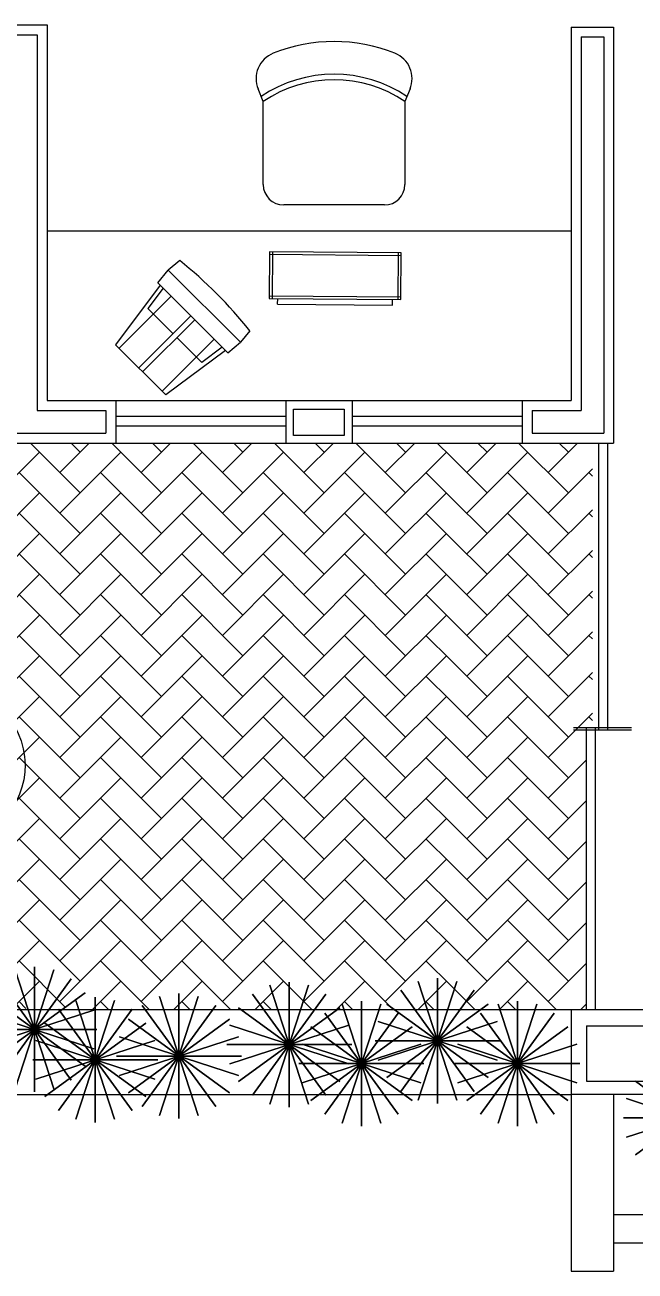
# Model space of a CAD drawing. Extents: x 152 to 700, y -120 to 84.
# Drawn here: x 226.611 to 228.765, y 17.153 to 21.553 of the extents above; entities that cross this region are included whole.
import ezdxf

# ---------------------------------------------------------------- set-up
doc = ezdxf.new("R2010")
doc.units = 0
doc.header["$LTSCALE"] = 0.03
doc.layers.get('0').update_dxf_attribs({"linetype": 'CONTINUOUS'})
for name, color, linetype in [('CALIDAD', 30, 'CONTINUOUS'), ('MUEBLES', 8, 'CONTINUOUS'), ('VEGETACION', 96, 'CONTINUOUS'), ('VENTANAS', 4, 'CONTINUOUS')]:
    doc.layers.add(name, color=color, linetype=linetype)
pattern_1 = [(45, (0, 0), (1e-17, 0.1436841), [0.3048, -0.1016]), (135, (0.07184, 0.07184), (1e-17, 0.1436841), [0.3048, -0.1016])]

# ---------------------------------------------------------------- blocks, each defined once
blk = doc.blocks.new('A$C02323873')
at = {"layer": 'VEGETACION'}
for p, q in [((0.2208, 0.4415), (0.2208, 0)), ((0.2208, 0), (0.2208, 0.4415)), ((0.2208, 0.4415), (0.2208, 0)), ((0.3505, 0.0422), (0.091, 0.3994)), ((0.3505, 0.3994), (0.091, 0.0422)), ((0.091, 0.3994), (0.3505, 0.0422)), ((0.091, 0.0422), (0.3505, 0.3994)), ((0.289, 0.0108), (0.1525, 0.4307)), ((0.289, 0.4307), (0.1525, 0.0108)), ((0.1525, 0.4307), (0.289, 0.0108)), ((0.1525, 0.0108), (0.289, 0.4307)), ((0.3994, 0.091), (0.0422, 0.3505)), ((0.3994, 0.3505), (0.0422, 0.091)), ((0.0422, 0.3505), (0.3994, 0.091)), ((0.0422, 0.091), (0.3994, 0.3505)), ((0.4307, 0.1525), (0.0108, 0.289)), ((0.4307, 0.289), (0.0108, 0.1525)), ((0.0108, 0.289), (0.4307, 0.1525)), ((0.0108, 0.1525), (0.4307, 0.289)), ((0.4415, 0.2208), (0, 0.2208)), ((0, 0.2208), (0.4415, 0.2208))]:
    blk.add_line(p, q, dxfattribs=at)
blk = doc.blocks.new('A$C646B1973')
at = {"layer": 'MUEBLES'}
for p, q in [((0, 0.3), (0, 0.0375)), ((0.075, 0.3), (0.075, 0.0375)), ((0.525, 0.3), (0.525, 0.0375)), ((0.6, 0.3), (0.6, 0.0375)), ((0.0375, 0), (0.5625, 0))]:
    blk.add_line(p, q, dxfattribs=at)
for centre, radius, start, end in [((0.3, 0.3), 0.3, 0, 180), ((0.3, 0.3), 0.225, 0, 180), ((0.0375, 0.0375), 0.0375, 180, 0), ((0.5625, 0.0375), 0.0375, 180, 0)]:
    blk.add_arc(centre, radius, start, end, dxfattribs=at)
blk = doc.blocks.new('A$C62072980')
at = {"layer": 'MUEBLES'}
blk.add_circle((1, 0.3132), 0.3132, dxfattribs=at)
at = {"layer": 'MUEBLES', "yscale": 0.8949714459803015, "zscale": 0.8949714459803015}
for p, xscale, rotation in [((1.2945, 0.8407), -0.8949714459803015, 1.626695546101615), ((1.5828, 0.2125), -0.8949714459803015, 290.1285814168511), ((0.4189, 0.2029), 0.8949714459803015, 70.81757453815399)]:
    blk.add_blockref('A$C646B1973', p, dxfattribs=dict(at, xscale=xscale, rotation=rotation))

msp = doc.modelspace()

# ---------------------------------------------------------------- hatches: boundary and pattern name
at = {"ltscale": 0.03}
h = msp.add_hatch(dxfattribs=at)
h.set_pattern_fill('AR-HBONE,_O', color=31, scale=0.001)
h.set_pattern_definition(pattern_1)
h.paths.add_polyline_path([(224.2642, 20.0761), (222.6892, 20.0761), (222.6892, 19.887), (222.7748, 19.9307), (222.7812, 19.928, -0.088124), (222.8578, 19.9728), (222.8434, 20.0095), (222.8218, 20.0221), (222.8427, 20.0259), (222.8876, 19.9883), (222.8941, 19.9833, -0.054962), (222.9494, 19.9885), (222.9219, 20.0277), (222.9112, 20.0643), (222.9337, 20.0556), (222.9766, 19.9867, -0.040999), (223.0173, 19.9782), (223.0399, 20.0009), (223.0886, 19.9939), (223.0921, 19.9869), (223.0677, 19.9765), (223.0324, 19.9733, -0.074275), (223.0984, 19.9375), (223.106, 19.9452), (223.1338, 19.9521), (223.1582, 19.9452), (223.1825, 19.9556), (223.2103, 19.9556), (223.2138, 19.9382), (223.1825, 19.9277), (223.1208, 19.9185, -0.070201), (223.1648, 19.8629), (223.1825, 19.8651), (223.2068, 19.8581), (223.2347, 19.872), (223.2555, 19.879), (223.2625, 19.8546), (223.2381, 19.8233), (223.2138, 19.8303), (223.184, 19.8221, -0.076237), (223.1992, 19.7467), (223.2277, 19.7467), (223.2555, 19.7502), (223.2764, 19.7467), (223.266, 19.7362), (223.2173, 19.7223), (223.1989, 19.7177, -0.03899), (223.1932, 19.6786), (223.1999, 19.6771), (223.2208, 19.6492), (223.2381, 19.6318), (223.2834, 19.6283), (223.2625, 19.6005), (223.2347, 19.6074), (223.2068, 19.6388), (223.1842, 19.6478, -0.003625), (223.1829, 19.6444), (223.191, 19.6371), (223.1882, 19.623), (223.1749, 19.6257, -0.045008), (223.1517, 19.5865), (223.1582, 19.583), (223.1825, 19.583), (223.1929, 19.5691), (223.2208, 19.5622), (223.2277, 19.5378), (223.1999, 19.5447), (223.1686, 19.5622), (223.1409, 19.5725, -0.021261), (223.1264, 19.5566), (223.1286, 19.5544), (223.1251, 19.5375), (223.1132, 19.5296), (223.1161, 19.5437), (223.1152, 19.5458, -0.046195), (223.0776, 19.5179), (223.0817, 19.5134), (223.0956, 19.489), (223.1095, 19.4681), (223.1269, 19.4438), (223.1477, 19.3985), (223.1199, 19.4368), (223.0921, 19.4438), (223.0469, 19.4577), (223.0417, 19.4776), (223.0016, 19.4511), (222.9937, 19.4631), (223.004, 19.4771), (223.021, 19.4883), (223.021, 19.4924, -0.055126), (222.9662, 19.4818), (222.9567, 19.4567), (222.8818, 19.3771), (222.808, 19.3519), (222.8696, 19.416), (222.9273, 19.4708), (222.9285, 19.4815, -0.085161), (222.8451, 19.5017), (222.8363, 19.4984), (222.8171, 19.4832), (222.7599, 19.4626), (222.786, 19.4823), (222.8261, 19.5109, -0.042401), (222.7901, 19.5342), (222.787, 19.526), (222.7177, 19.4735), (222.6892, 19.4837), (222.6892, 19.0063), (222.7748, 19.05), (222.7812, 19.0473, -0.088124), (222.8578, 19.0922), (222.8434, 19.1289), (222.8218, 19.1414), (222.8427, 19.1452), (222.8876, 19.1077), (222.8941, 19.1026, -0.054962), (222.9494, 19.1079), (222.9219, 19.1471), (222.9112, 19.1837), (222.9337, 19.175), (222.9766, 19.106, -0.040999), (223.0173, 19.0976), (223.0399, 19.1202), (223.0886, 19.1132), (223.0921, 19.1063), (223.0677, 19.0958), (223.0324, 19.0926, -0.074275), (223.0984, 19.0569), (223.106, 19.0645), (223.1338, 19.0715), (223.1582, 19.0645), (223.1825, 19.0749), (223.2103, 19.0749), (223.2138, 19.0575), (223.1825, 19.0471), (223.1208, 19.0378, -0.070201), (223.1648, 18.9822), (223.1825, 18.9844), (223.2068, 18.9775), (223.2347, 18.9914), (223.2555, 18.9983), (223.2625, 18.974), (223.2381, 18.9426), (223.2138, 18.9496), (223.184, 18.9415, -0.076237), (223.1992, 18.866), (223.2277, 18.866), (223.2555, 18.8695), (223.2764, 18.866), (223.266, 18.8556), (223.2173, 18.8417), (223.1989, 18.8371, -0.03899), (223.1932, 18.798), (223.1999, 18.7964), (223.2208, 18.7685), (223.2381, 18.7511), (223.2834, 18.7477), (223.2625, 18.7198), (223.2347, 18.7268), (223.2068, 18.7581), (223.1842, 18.7672, -0.003625), (223.1829, 18.7637), (223.191, 18.7565), (223.1882, 18.7424), (223.1749, 18.7451, -0.045008), (223.1517, 18.7058), (223.1582, 18.7024), (223.1825, 18.7024), (223.1929, 18.6885), (223.2208, 18.6815), (223.2277, 18.6571), (223.1999, 18.6641), (223.1686, 18.6815), (223.1409, 18.6919, -0.021261), (223.1264, 18.6759), (223.1286, 18.6738), (223.1251, 18.6568), (223.1132, 18.649), (223.1161, 18.6631), (223.1152, 18.6651, -0.046195), (223.0776, 18.6372), (223.0817, 18.6328), (223.0956, 18.6084), (223.1095, 18.5875), (223.1269, 18.5631), (223.1477, 18.5179), (223.1199, 18.5562), (223.0921, 18.5631), (223.0469, 18.577), (223.0417, 18.597), (223.0016, 18.5705), (222.9937, 18.5824), (223.004, 18.5965), (223.021, 18.6077), (223.021, 18.6117, -0.055126), (222.9662, 18.6011), (222.9567, 18.576), (222.8818, 18.4964), (222.808, 18.4712), (222.8696, 18.5353), (222.9273, 18.5902), (222.9285, 18.6009, -0.085161), (222.8451, 18.6211), (222.8363, 18.6177), (222.8171, 18.6026), (222.7599, 18.582), (222.786, 18.6016), (222.8261, 18.6302, -0.042401), (222.7901, 18.6536), (222.787, 18.6453), (222.7177, 18.5929), (222.6892, 18.6031), (222.6892, 18.0761), (224.2642, 18.0761)])
h.paths.add_polyline_path([(224.2642, 18.0761), (225.9673, 18.0761), (225.969, 18.0784), (225.9708, 18.0761), (226.6142, 18.0761), (226.6142, 20.0761), (224.2642, 20.0761)])
h.paths.add_polyline_path([(224.8881, 19.2425), (225.1154, 19.1539, -0.414214), (225.1352, 19.1088), (224.9579, 18.6542, -0.414214), (224.9128, 18.6344), (224.6855, 18.7231, -1)], flags=16)
h.paths.add_polyline_path([(225.3231, 19.5334, -1), (225.8807, 19.5286), (225.8786, 19.2847, -0.414214), (225.8434, 19.2501), (225.3556, 19.2544, -0.414214), (225.321, 19.2895)], flags=16)
h.paths.add_polyline_path([(225.8776, 18.7139, -1), (225.2271, 18.7139, -1)], flags=16)
h.paths.add_polyline_path([(226.1864, 18.5977), (226.1864, 18.5977)], flags=16)
h.paths.add_polyline_path([(226.6142, 18.0981), (226.6214, 18.0761), (226.7406, 18.0761), (226.7897, 18.1118), (226.8013, 18.0761), (228.1034, 18.0761), (228.1142, 18.1094), (228.1142, 20.0761), (226.6142, 20.0761)])
h = msp.add_hatch(dxfattribs=at)
h.set_pattern_fill('AR-HBONE,_O', color=31, scale=0.001)
h.set_pattern_definition(pattern_1)
h.paths.add_polyline_path([(228.1142, 18.0761), (228.5392, 18.0761), (228.5919, 18.0761), (228.5919, 19.0718), (228.6142, 19.0718), (228.6142, 20.0761), (228.1142, 20.0761)])

# ---------------------------------------------------------------- linework, layer by layer
for p, q in [((226.5392, 21.5528), (226.6892, 21.5528)), ((226.6892, 21.5528), (226.6892, 20.2261)), ((228.5392, 21.5452), (228.5392, 20.2261)), ((228.5392, 21.5452), (228.6892, 21.5452)), ((228.6892, 21.5452), (228.6892, 20.0761)), ((226.6892, 20.2261), (228.5392, 20.2261)), ((226.9318, 20.2261), (226.9318, 20.0761)), ((227.5318, 20.2261), (227.5318, 20.0761)), ((227.7662, 20.2261), (227.7662, 20.0761)), ((228.3662, 20.2261), (228.3662, 20.0761)), ((222.6892, 20.0761), (228.5392, 20.0761)), ((222.6892, 20.0761), (228.6892, 20.0761)), ((222.6892, 18.0761), (228.5392, 18.0761)), ((228.5392, 18.0761), (233.4642, 18.0761)), ((228.5392, 18.0761), (228.5392, 17.1528)), ((222.6892, 17.7761), (228.5392, 17.7761)), ((228.5392, 17.7778), (233.4642, 17.7778)), ((228.6892, 17.7778), (228.6892, 17.1528)), ((228.6892, 17.3528), (230.4892, 17.3528)), ((228.6892, 17.2528), (230.4892, 17.2528)), ((228.5392, 17.1528), (228.6892, 17.1528))]:
    msp.add_line(p, q, dxfattribs=at)
at = {"layer": 'CALIDAD', "ltscale": 0.03}
for p, q in [((226.5742, 21.5178), (226.6542, 21.5178)), ((226.6542, 21.5178), (226.6542, 20.1911)), ((226.6542, 20.1911), (226.8968, 20.1911)), ((226.8968, 20.1911), (226.8968, 20.1111)), ((222.6542, 20.1111), (226.8968, 20.1111)), ((228.593, 18.0185), (230.775, 18.0185)), ((228.593, 18.0185), (228.593, 17.8235)), ((228.593, 17.8235), (230.775, 17.8235))]:
    msp.add_line(p, q, dxfattribs=at)
at = {"layer": 'CALIDAD'}
for p, q in [((228.5742, 21.5102), (228.6542, 21.5102)), ((228.5742, 21.5102), (228.5742, 20.1911)), ((228.6542, 21.5102), (228.6542, 20.1111)), ((228.4012, 20.1911), (228.5742, 20.1911)), ((228.4012, 20.1911), (228.4012, 20.1111)), ((228.4012, 20.1111), (228.6542, 20.1111))]:
    msp.add_line(p, q, dxfattribs=at)
msp.add_lwpolyline([(227.5585, 20.1963), (227.7375, 20.1963), (227.7375, 20.103), (227.5585, 20.103)], close=True, dxfattribs=at)
at = {"layer": 'MUEBLES', "color": 8}
for p, q in [((227.4521, 21.2824), (227.4339, 21.3266)), ((227.9703, 21.3266), (227.9521, 21.2824)), ((227.4521, 20.9891), (227.4521, 21.2824)), ((227.9521, 21.2824), (227.9521, 20.9891)), ((227.88, 20.917), (227.5242, 20.917)), ((227.4745, 20.7516), (227.4732, 20.5866)), ((227.9394, 20.738), (227.4744, 20.7416)), ((227.9394, 20.748), (227.4745, 20.7516)), ((227.4845, 20.7515), (227.4832, 20.5865)), ((227.9282, 20.5831), (227.9294, 20.7481)), ((227.9382, 20.583), (227.9394, 20.748)), ((227.0793, 20.6427), (227.1164, 20.6872)), ((227.1571, 20.7205), (227.1164, 20.6872)), ((227.3713, 20.4323), (227.1164, 20.6872)), ((227.0793, 20.6427), (227.3268, 20.3953)), ((227.0878, 20.6343), (226.9308, 20.4235)), ((226.9432, 20.4112), (227.1271, 20.595)), ((227.0985, 20.6235), (227.0448, 20.5514)), ((227.4733, 20.5966), (227.9382, 20.593)), ((227.0448, 20.5514), (227.0641, 20.532)), ((227.4732, 20.5866), (227.9382, 20.583)), ((227.503, 20.5664), (227.5032, 20.5864)), ((227.503, 20.5664), (227.908, 20.5632)), ((227.908, 20.5632), (227.9082, 20.5832)), ((227.196, 20.5261), (227.0122, 20.3422)), ((227.2101, 20.5119), (227.0263, 20.3281)), ((227.0641, 20.532), (227.133, 20.4631)), ((227.4046, 20.473), (227.3713, 20.4323)), ((226.9308, 20.4235), (227.1076, 20.2468)), ((227.0952, 20.2591), (227.2791, 20.443)), ((227.1472, 20.449), (227.2161, 20.38)), ((227.3268, 20.3953), (227.3713, 20.4323)), ((227.3183, 20.4037), (227.1076, 20.2468)), ((227.2161, 20.38), (227.2354, 20.3607)), ((227.3076, 20.4145), (227.2354, 20.3607))]:
    msp.add_line(p, q, dxfattribs=at)
at = {"layer": 'MUEBLES', "ltscale": 0.03}
for p, q in [((226.6892, 20.8261), (228.5392, 20.8261)), ((228.5476, 19.0718), (228.7525, 19.0718)), ((228.5476, 19.0633), (228.7525, 19.0633))]:
    msp.add_line(p, q, dxfattribs=at)
at = {"layer": 'MUEBLES', "color": 8}
for centre, radius, start, end in [((227.7021, 20.9146), 0.5793, 68.2138, 111.7862), ((227.5228, 21.3632), 0.0962, 111.7862, 202.3938), ((227.8814, 21.3632), 0.0962, 337.6062, 68.2138), ((227.7021, 20.9146), 0.4639, 56.2908, 123.7092), ((227.7021, 20.9146), 0.4447, 55.7945, 124.2055), ((227.5242, 20.9891), 0.0721, 180, 270), ((227.88, 20.9891), 0.0721, 270, 360), ((226.2016, 19.5176), 1.5362, 38.459, 51.541)]:
    msp.add_arc(centre, radius, start, end, dxfattribs=at)
at = {"layer": 'VENTANAS', "ltscale": 0.03}
for p, q in [((226.9318, 20.1718), (227.5318, 20.1718)), ((227.7662, 20.1718), (228.3662, 20.1718)), ((226.9318, 20.1368), (227.5318, 20.1368)), ((227.7662, 20.1368), (228.3662, 20.1368)), ((228.6354, 20.0772), (228.6354, 19.0633)), ((228.6671, 20.0772), (228.6671, 19.0633)), ((228.5919, 19.0718), (228.5919, 18.0761)), ((228.6236, 19.0718), (228.6236, 18.0761))]:
    msp.add_line(p, q, dxfattribs=at)

# ---------------------------------------------------------------- block references
at = {"ltscale": 0.03, "xscale": 1.038339110647694, "yscale": 1.038339110647694, "zscale": 1.038339110647694, "rotation": 357.8761696948191}
msp.add_blockref('A$C62072980', (224.5027, 18.4274), dxfattribs=at)
at = {"ltscale": 0.03, "rotation": 90}
for p in [(226.8649, 17.7852), (227.7646, 17.7316), (228.2883, 17.745), (227.3752, 17.6913), (227.0798, 17.6779), (228.0197, 17.6645), (228.5703, 17.6645), (229.1654, 17.4726)]:
    msp.add_blockref('A$C02323873', p, dxfattribs=at)

doc.saveas('drawing.dxf')
